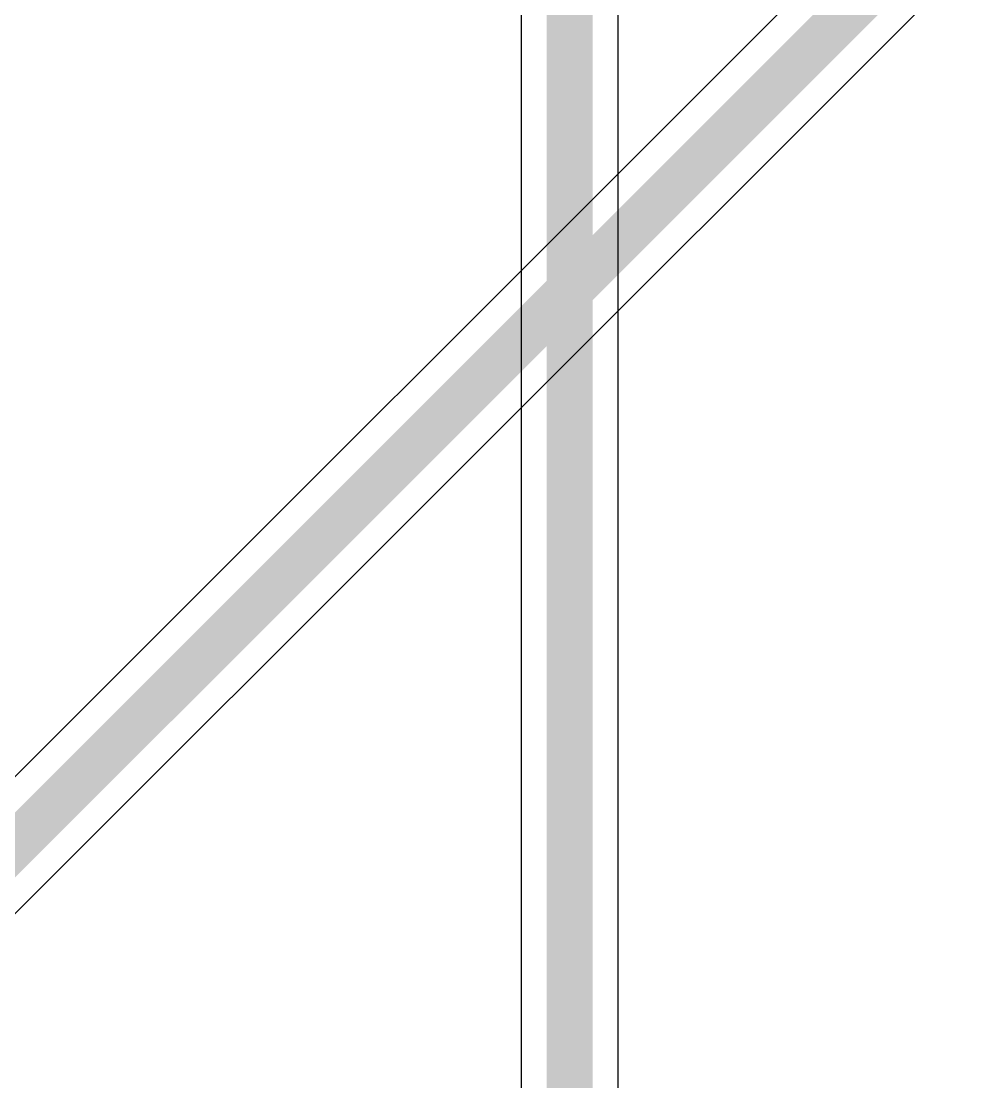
# Model space of a CAD drawing. Header units: millimetres. Extents: x 0.11 to 2.34, y 0.1 to 2.58.
# Drawn here: x 1.3505 to 1.6592, y 1.8914 to 2.2367 of the extents above; entities that cross this region are included whole.
import ezdxf

# ---------------------------------------------------------------- set-up
doc = ezdxf.new("R2010")
doc.units = ezdxf.units.MM
doc.header["$MEASUREMENT"] = 0
doc.layers.add('BottomLayer', color=5, linetype='Continuous')
doc.layers.add('TopLayer', color=1, linetype='Continuous')

msp = doc.modelspace()

# ---------------------------------------------------------------- linework, layer by layer
at = {"layer": 'BottomLayer'}
for p, q in [((1.5132, 2.30484), (1.5132, 1.80773)), ((1.5448, 1.80773), (1.5448, 2.30345))]:
    msp.add_line(p, q, dxfattribs=at)
at = {"layer": 'BottomLayer', "const_width": 0.015}
msp.add_lwpolyline([(1.529, 1.679), (1.529, 2.491)], dxfattribs=at)
at = {"layer": 'TopLayer'}
for p, q in [((1.6322, 2.27455), (1.27345, 1.9158)), ((1.29117, 1.88882), (1.65917, 2.25683))]:
    msp.add_line(p, q, dxfattribs=at)
at = {"layer": 'TopLayer', "const_width": 0.015}
msp.add_lwpolyline([(1.28, 1.9), (1.648, 2.268)], dxfattribs=at)

doc.saveas('drawing.dxf')
